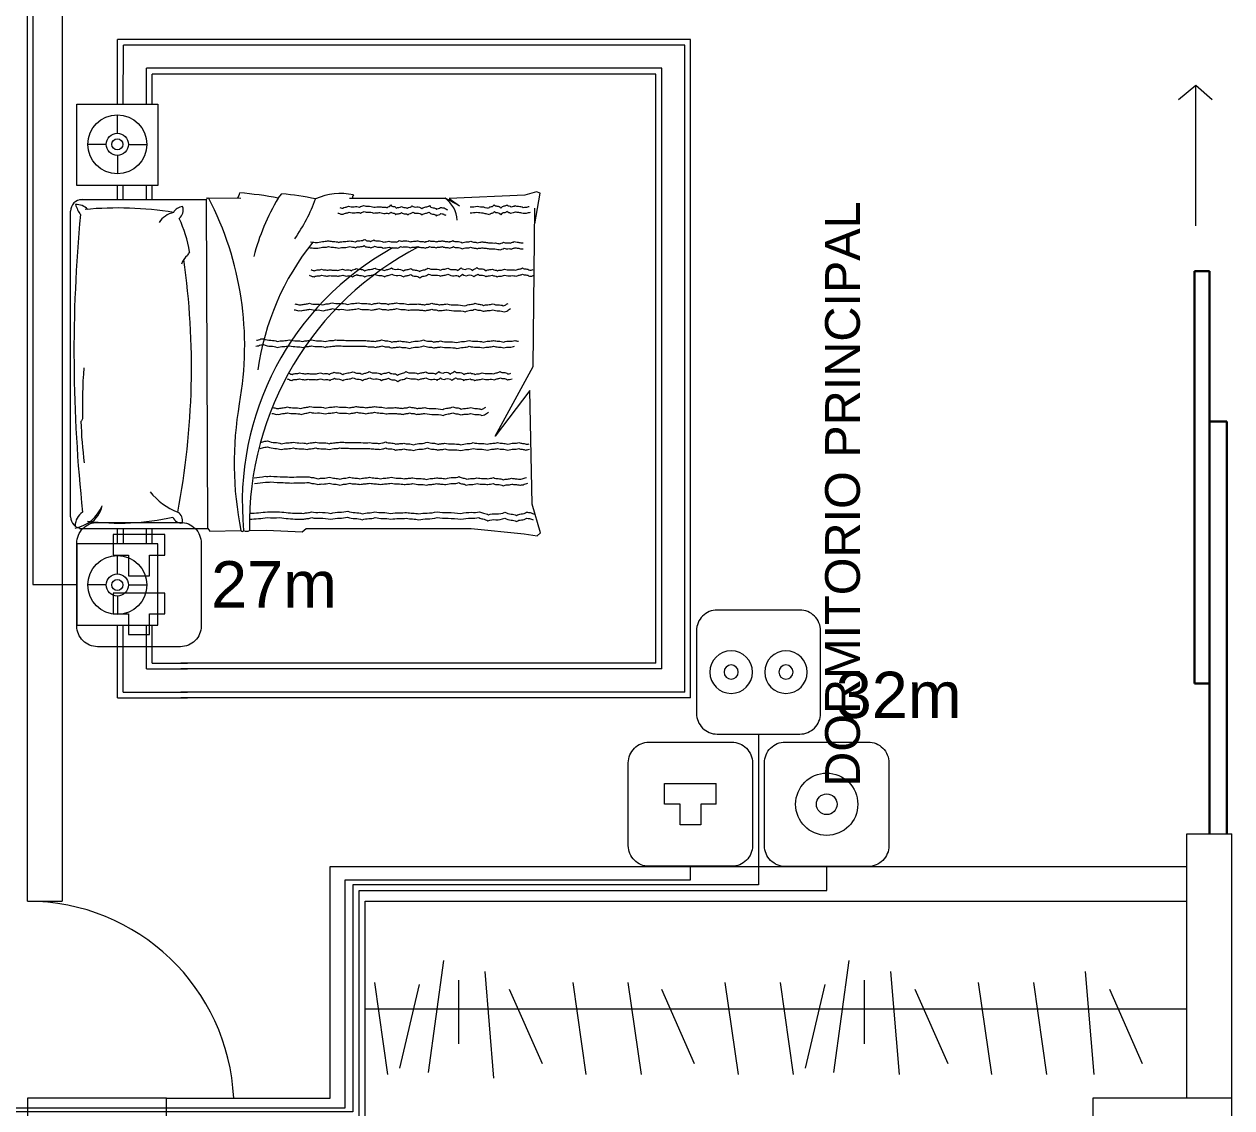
# Model space of a CAD drawing. Header units: metres. Extents: x -2 to 3328848, y -2 to 2725060.
# Drawn here: x 1663092.9 to 1663145, y 1364427.7 to 1364474.5 of the extents above; entities that cross this region are included whole.
import ezdxf

# ---------------------------------------------------------------- set-up
doc = ezdxf.new("R2010")
doc.units = ezdxf.units.M
doc.layers.get('0').update_dxf_attribs({"color": 253, "lineweight": 0})
for name, color, linetype, lineweight in [('arboles', 253, 'Continuous', 0), ('ICT_TOMAS', 1, 'Continuous', 0), ('mobi alcolchonado', 253, 'Continuous', 0), ('MOBILIARIO2', 253, 'Continuous', 0), ('muebles', 253, 'Continuous', 0), ('NOFIJO', 253, 'Continuous', 0), ('PUERTAS', 253, 'Continuous', 0), ('ventanas', 253, 'Continuous', 30)]:
    doc.layers.add(name, color=color, linetype=linetype, lineweight=lineweight)
doc.styles.add('COTA', font='arial.ttf', dxfattribs={"height": 1})
doc.styles.get("Standard").update_dxf_attribs({"font": 'arial.ttf'})

# ---------------------------------------------------------------- blocks, each defined once
blk = doc.blocks.new('A$C2820749F')
at = {"layer": 'mobi alcolchonado'}
for p, q in [((0.0318, 1.9902), (0.0318, 1.4358)), ((0.0818, 2.0289), (1.4005, 2.0289)), ((1.4505, 1.9902), (1.4505, 1.4402)), ((0.0318, 1.4358), (0.0191, 1.4272)), ((0.0191, 1.4272), (0.0222, 1.2934)), ((0.0318, 1.4358), (1.4505, 1.4419)), ((1.4541, 1.4401), (1.4576, 1.4371)), ((1.4576, 1.4371), (1.4563, 1.2945)), ((0.023, 1.2566), (0.0247, 1.1831)), ((0.0247, 1.1831), (0.0168, 1.0295)), ((1.4564, 1.1325), (1.4753, 1.1163)), ((0.0168, 1.0295), (0.0318, 1.0115)), ((0.0318, 1.0115), (0.0318, 0.2993)), ((1.4559, 0.8244), (1.4571, 0.49)), ((1.4571, 0.49), (1.4561, 0.4125)), ((1.4239, 0.3509), (1.4561, 0.4125)), ((1.4552, 0.3946), (1.4239, 0.3509)), ((1.4689, 0.0681), (1.4552, 0.3946)), ((0.0318, 0.2993), (0.0084, 0.0705)), ((0.6272, 0.0469), (0.4294, 0.1969)), ((0.4294, 0.1969), (0.7297, 0.0328)), ((0.0084, 0.0705), (0, 0.0154)), ((1.4837, 0.0174), (1.4689, 0.0681)), ((0, 0.0154), (0.0126, 0)), ((0.0126, 0), (0.1359, 0.0362)), ((0.1359, 0.0362), (0.6272, 0.0469)), ((0.7297, 0.0328), (1.4132, 0.0248)), ((1.3452, 0.0248), (1.4775, 0.0026)), ((1.4775, 0.0026), (1.4837, 0.0174))]:
    blk.add_line(p, q, dxfattribs=at)
for centre, radius, start, end in [((0.0818, 1.9789), 0.05, 90, 180), ((0.1916, 2.0429), 0.1629, 192.2008, 247.3604), ((0.0438, 1.9398), 0.0687, 32.3351, 91.4023), ((0.7905, -4.3329), 6.3469, 84.6215, 96.2282), ((1.501, 1.8059), 0.2141, 109.6538, 122.6886), ((1.4005, 1.9789), 0.05, 0, 90), ((1.3631, 2.0033), 0.066, 312.4623, 3.6405), ((0.1529, 2.0079), 0.1178, 212.6434, 258.2419), ((1.0795, 1.8174), 1.0254, 172.2473, 193.0029), ((-0.1132, 1.8254), 1.5274, 350.9191, 5.28), ((0.0928, 1.5506), 0.0381, 108.9808, 187.5781), ((0.0627, 1.5922), 0.0472, 260.6567, 326.3809), ((0.7261, 4.8325), 3.3256, 259.184, 278.0629), ((1.3706, 1.5411), 0.0497, 4.6836, 60.5878), ((1.1442, 1.4729), 0.0826, 38.2941, 70.0555), ((1.1387, 1.3743), 0.1655, 58.5661, 64.8686), ((1.1266, 2.0962), 0.5891, 279.6141, 294.3372), ((1.4053, 1.5896), 0.0469, 219.9429, 288.3936), ((0.8207, 2.6569), 1.3796, 259.5233, 297.4919), ((0.3143, -0.1486), 1.4713, 80, 101.4514), ((1.4884, 1.3524), 0.0548, 234.3439, 260.3637), ((0.0246, 1.2876), 0.00627, 112.1012, 250.5349), ((0.0419, 1.2696), 0.0229, 148.1305, 214.5055), ((0.144, 0.0341), 1.2535, 28.8627, 95.5645), ((0.0477, -0.0915), 1.3483, 27.2896, 91.0501), ((0.1941, 1.3909), 1.2884, 348.4322, 355.8792), ((0.1924, 1.2348), 1.2884, 348.1971, 354.7256), ((1.7099, 1.6724), 0.7465, 235, 249.9199), ((1.2179, 0.8642), 0.2588, 347.5254, 24.4401), ((1.4594, 0.7942), 0.0179, 51.3387, 101.1926)]:
    blk.add_arc(centre, radius, start, end, dxfattribs=at)
at = {"layer": 'MOBILIARIO2'}
for points in [[(0.0716, 1.2566, 0.016109), (0.078, 1.1791, 0.024073), (0.0781, 1.127, 0.018694), (0.0717, 1.0507, -0.050065), (0.0711, 1.0221, -0.056677), (0.0744, 1.0054, 0.051657), (0.0781, 0.9872, 0.081685), (0.0758, 0.9517, -0.062491), (0.0711, 0.9056, -0.055675), (0.0762, 0.8677, 0.061502), (0.0804, 0.8334, 0.093427), (0.0744, 0.8013, -0.097168), (0.0688, 0.7704, -0.07769), (0.0737, 0.7418, 0.081942), (0.0781, 0.7145, 0.05009), (0.0746, 0.6809, -0.049651), (0.0711, 0.6469, -0.038952), (0.0738, 0.6112, 0.043857), (0.0758, 0.5793, 0.052705), (0.0723, 0.5527, -0.052187), (0.0688, 0.5257, -0.065973), (0.0726, 0.4895, 0.055408), (0.0781, 0.4465, 0.038659), (0.0753, 0.3998, -0.032291), (0.0711, 0.344, -0.056883), (0.0756, 0.301, 0.072358), (0.0781, 0.2671, 0.122992), (0.0722, 0.249, -0.101053), (0.0641, 0.2275, -0.148742), (0.0688, 0.1939, 0.127539), (0.0758, 0.1552, 0.105457), (0.0677, 0.1275, -0.125573), (0.0618, 0.1039, -0.14575), (0.0683, 0.0826, 0.134347), (0.0758, 0.0597, 0.073839), (0.0746, 0.0476, 0.052428), (0.0688, 0.0317)], [(0.0967, 1.2559, 0.016212), (0.1031, 1.1788, 0.024132), (0.1032, 1.1268, 0.018479), (0.0969, 1.0519, -0.049503), (0.0963, 1.0238, -0.057233), (0.0995, 1.007, 0.051743), (0.1033, 0.9886, 0.081718), (0.101, 0.9528, -0.062376), (0.0963, 0.9061, -0.056016), (0.1015, 0.8675, 0.062225), (0.1057, 0.8327, 0.092827), (0.0997, 0.8007, -0.097273), (0.0942, 0.7702, -0.077058), (0.099, 0.7421, 0.080968), (0.1033, 0.7153, 0.051015), (0.0998, 0.6812, -0.050139), (0.0962, 0.6465, -0.038829), (0.0989, 0.6104, 0.044073), (0.1009, 0.5786, 0.05256), (0.0974, 0.5521, -0.051882), (0.094, 0.5256, -0.065917), (0.0978, 0.4898, 0.055177), (0.1032, 0.4471, 0.038645), (0.1004, 0.4007, -0.03175), (0.0962, 0.3443, -0.05817), (0.101, 0.2991, 0.074982), (0.1035, 0.2639, 0.120388), (0.0977, 0.2461, -0.099922), (0.0898, 0.2251, -0.1495), (0.0944, 0.192, 0.128684), (0.1013, 0.1539, 0.103936), (0.0935, 0.1272, -0.123542), (0.0878, 0.1045, -0.142951), (0.0938, 0.084, 0.122441), (0.1018, 0.0605, 0.081719), (0.1005, 0.0451, 0.060139), (0.093, 0.0256)], [(0.225, 1.2342, 0.016834), (0.2313, 1.1874, 0.034468), (0.232, 1.1643, 0.00922), (0.229, 1.1106, -0.014186), (0.2273, 1.0757, -0.027864), (0.2289, 1.0343, 0.034884), (0.2297, 1.0011, 0.087457), (0.2255, 0.9825, -0.077501), (0.2204, 0.9615, -0.10571), (0.2232, 0.939, 0.089665), (0.2273, 0.9126, 0.091876), (0.2223, 0.8883, -0.100294), (0.218, 0.866, -0.104219), (0.2227, 0.845, 0.103855), (0.2273, 0.824, 0.085768), (0.2237, 0.8016, -0.088421), (0.2204, 0.7798, -0.073045), (0.224, 0.7584, 0.076066), (0.2273, 0.7378, 0.079828), (0.2239, 0.7145, -0.07972), (0.2204, 0.6912, -0.069238), (0.2238, 0.668, 0.06864), (0.2273, 0.6446, 0.070898), (0.2236, 0.6157, -0.075702), (0.2204, 0.5887, -0.045986), (0.2226, 0.5702, 0.045091), (0.225, 0.5514, 0.076769), (0.2216, 0.5225, -0.075317), (0.218, 0.4931, -0.065696), (0.2217, 0.4703, 0.069765), (0.225, 0.4488, 0.058047), (0.2232, 0.4315, -0.04517), (0.2204, 0.4092, -0.107598), (0.2256, 0.3799, 0.119304), (0.2297, 0.3533, 0.134303), (0.2235, 0.3365, -0.142887), (0.218, 0.3207, -0.094042), (0.221, 0.2988, 0.082548), (0.225, 0.2741, 0.054703), (0.222, 0.2477, -0.071659), (0.2204, 0.2275, -0.065726), (0.2226, 0.2161, 0.062051), (0.225, 0.2042, 0.141652), (0.2209, 0.1842, -0.127606), (0.2157, 0.1622, -0.082372), (0.2192, 0.1435, 0.083239), (0.2227, 0.1249, 0.067193), (0.2209, 0.1096, -0.05209), (0.218, 0.09, -0.075758), (0.2196, 0.0756, -0.049851), (0.2273, 0.055)], [(0.2499, 1.2367, 0.016995), (0.2563, 1.1887, 0.034524), (0.2571, 1.1649, 0.009087), (0.254, 1.1106, -0.014008), (0.2524, 1.0755, -0.028389), (0.254, 1.0324, 0.036216), (0.2548, 0.9986, 0.085799), (0.2507, 0.9806, -0.076158), (0.2458, 0.9604, -0.106727), (0.2486, 0.9381, 0.090343), (0.2527, 0.9119, 0.091358), (0.2477, 0.8881, -0.099809), (0.2436, 0.8663, -0.104145), (0.2481, 0.8456, 0.103071), (0.2528, 0.8248, 0.086935), (0.2491, 0.8021, -0.089287), (0.2457, 0.7799, -0.072441), (0.2493, 0.7585, 0.075683), (0.2527, 0.738, 0.080097), (0.2491, 0.7146, -0.080136), (0.2456, 0.6912, -0.068821), (0.2491, 0.6682, 0.06822), (0.2526, 0.6449, 0.07127), (0.2488, 0.6159, -0.075969), (0.2455, 0.5887, -0.045868), (0.2478, 0.5702, 0.045154), (0.2502, 0.5514, 0.076598), (0.2468, 0.5228, -0.075113), (0.2433, 0.4936, -0.065882), (0.2469, 0.4708, 0.069876), (0.2502, 0.4493, 0.057507), (0.2485, 0.4322, -0.043911), (0.2456, 0.4098, -0.109441), (0.2511, 0.3789, 0.121849), (0.2554, 0.351, 0.133121), (0.2491, 0.334, -0.145487), (0.2437, 0.3182, -0.09027), (0.2465, 0.2977, 0.08023), (0.2502, 0.2747, 0.055518), (0.2473, 0.2491, -0.070221), (0.2456, 0.2287, -0.068505), (0.248, 0.2166, 0.064708), (0.2506, 0.2039, 0.140191), (0.2463, 0.1837, -0.1283), (0.2412, 0.1618, -0.081106), (0.2447, 0.1435, 0.082764), (0.248, 0.1256, 0.06863), (0.2462, 0.1103, -0.055684), (0.2435, 0.0916, -0.073555), (0.2449, 0.0794, -0.046852), (0.2515, 0.0615)], [(0.3766, 1.2109, 0.036577), (0.3826, 1.1903, 0.065257), (0.3836, 1.1783, 0.081239), (0.3768, 1.1467, -0.09673), (0.3719, 1.12, -0.059687), (0.3755, 1.0929, 0.061201), (0.3789, 1.0664, 0.068087), (0.3748, 1.0351, -0.079475), (0.3719, 1.0081, -0.066482), (0.3754, 0.9897, 0.06511), (0.3789, 0.9709, 0.088365), (0.3754, 0.9417, -0.088514), (0.3719, 0.9126, -0.053898), (0.3763, 0.886, 0.072445), (0.3789, 0.866, 0.014703), (0.3778, 0.8427, -0.01338), (0.3766, 0.817, -0.011057), (0.3766, 0.7774, 0.009921), (0.3766, 0.7378, 0.044454), (0.3741, 0.7148, -0.048377), (0.3719, 0.6935, -0.125065), (0.3749, 0.6818, 0.104774), (0.3789, 0.6679, 0.140323), (0.3748, 0.648, -0.125005), (0.3696, 0.626, -0.059733), (0.372, 0.6081, 0.062195), (0.3743, 0.591, 0.076384), (0.3712, 0.5703, -0.06684), (0.3673, 0.5467, -0.115189), (0.3731, 0.5176, 0.114961), (0.3789, 0.4885, 0.097223), (0.3734, 0.4645, -0.116527), (0.3696, 0.4442, -0.051779), (0.3718, 0.4296, 0.047812), (0.3743, 0.4139, 0.078489), (0.371, 0.3798, -0.074508), (0.3673, 0.344, -0.064682), (0.372, 0.3168, 0.066772), (0.3766, 0.2904, 0.076034), (0.3731, 0.2601, -0.075656), (0.3696, 0.2298, -0.063602), (0.3734, 0.2066, 0.070388), (0.3766, 0.1855, 0.079082), (0.3734, 0.1644, -0.071502), (0.3696, 0.1412, -0.088099), (0.3733, 0.1172, 0.094007), (0.3766, 0.0946, 0.091812), (0.3731, 0.0794, -0.09253), (0.3696, 0.0643, -0.064978), (0.3701, 0.0585, -0.037379), (0.373, 0.0488)], [(0.4025, 1.2093, 0.034849), (0.4082, 1.1896, 0.063486), (0.4091, 1.1784, 0.084403), (0.4023, 1.1466, -0.098788), (0.3972, 1.1191, -0.058591), (0.4008, 1.0924, 0.060695), (0.4041, 1.0665, 0.068148), (0.4001, 1.0357, -0.079202), (0.3972, 1.009, -0.06675), (0.4006, 0.9906, 0.064998), (0.4042, 0.9717, 0.088664), (0.4007, 0.9423, -0.08935), (0.3971, 0.913, -0.053061), (0.4015, 0.8868, 0.071644), (0.404, 0.8673, 0.015298), (0.4029, 0.8433, -0.013681), (0.4016, 0.8165, -0.010889), (0.4016, 0.7765, 0.010649), (0.4016, 0.7365, 0.042768), (0.3993, 0.7156, -0.044654), (0.3973, 0.6956, -0.128784), (0.4003, 0.6832, 0.106491), (0.4047, 0.6685, 0.140372), (0.4003, 0.6477, -0.126736), (0.395, 0.6249, -0.057828), (0.3974, 0.6073, 0.061442), (0.3995, 0.5907, 0.076141), (0.3965, 0.5705, -0.065916), (0.3926, 0.5472, -0.116085), (0.3985, 0.5179, 0.115201), (0.4044, 0.4883, 0.097759), (0.3988, 0.4639, -0.118144), (0.395, 0.4435, -0.049819), (0.3971, 0.4295, 0.04634), (0.3994, 0.4146, 0.079345), (0.3962, 0.3808, -0.074617), (0.3925, 0.3449, -0.064869), (0.3973, 0.3176, 0.066843), (0.4018, 0.2911, 0.075858), (0.3983, 0.2608, -0.075529), (0.3948, 0.2303, -0.063913), (0.3987, 0.2068, 0.070745), (0.4019, 0.1855, 0.078628), (0.3987, 0.1644, -0.070918), (0.3949, 0.1411, -0.091738), (0.399, 0.1159, 0.104246), (0.402, 0.0936, 0.077322), (0.3985, 0.0784, -0.076658), (0.395, 0.0631, -0.044784), (0.395, 0.0583, -0.024817), (0.3964, 0.0497)], [(0.8175, 1.2285, 0.036577), (0.8235, 1.2079, 0.065257), (0.8245, 1.1958, 0.081239), (0.8177, 1.1643, -0.09673), (0.8128, 1.1376, -0.059687), (0.8164, 1.1104, 0.061201), (0.8198, 1.084, 0.068087), (0.8157, 1.0527, -0.079475), (0.8128, 1.0257, -0.066482), (0.8163, 1.0073, 0.06511), (0.8198, 0.9884, 0.088365), (0.8163, 0.9593, -0.088514), (0.8128, 0.9302, -0.053898), (0.8172, 0.9035, 0.072445), (0.8198, 0.8836, 0.014703), (0.8187, 0.8602, -0.01338), (0.8175, 0.8346, -0.011057), (0.8175, 0.795, 0.009921), (0.8175, 0.7554, 0.044454), (0.815, 0.7323, -0.048377), (0.8128, 0.7111, -0.125065), (0.8158, 0.6993, 0.104774), (0.8198, 0.6855, 0.140323), (0.8157, 0.6656, -0.125005), (0.8105, 0.6435, -0.059733), (0.8129, 0.6257, 0.062195), (0.8151, 0.6086, 0.076384), (0.8121, 0.5879, -0.06684), (0.8082, 0.5643, -0.115189), (0.814, 0.5352, 0.114961), (0.8198, 0.506, 0.097223), (0.8143, 0.482, -0.116527), (0.8105, 0.4618, -0.051779), (0.8127, 0.4472, 0.047812), (0.8151, 0.4315, 0.078489), (0.8119, 0.3974, -0.074508), (0.8082, 0.3616, -0.064682), (0.8129, 0.3343, 0.066772), (0.8175, 0.308, 0.076034), (0.814, 0.2777, -0.075656), (0.8105, 0.2474, -0.063602), (0.8143, 0.2241, 0.070388), (0.8175, 0.2031, 0.079082), (0.8143, 0.182, -0.071502), (0.8105, 0.1588, -0.088099), (0.8142, 0.1348, 0.094007), (0.8175, 0.1122, 0.091812)], [(0.8434, 1.2269, 0.034849), (0.8491, 1.2072, 0.063486), (0.85, 1.196, 0.084403), (0.8432, 1.1642, -0.098788), (0.8381, 1.1367, -0.058591), (0.8417, 1.11, 0.060695), (0.845, 1.0841, 0.068148), (0.841, 1.0532, -0.079202), (0.8381, 1.0266, -0.06675), (0.8415, 1.0081, 0.064998), (0.8451, 0.9893, 0.088664), (0.8416, 0.9599, -0.08935), (0.838, 0.9305, -0.053061), (0.8424, 0.9044, 0.071644), (0.8449, 0.8848, 0.015298), (0.8438, 0.8608, -0.013681), (0.8425, 0.834, -0.010889), (0.8425, 0.7941, 0.010649), (0.8425, 0.7541, 0.042768), (0.8402, 0.7332, -0.044654), (0.8382, 0.7132, -0.128784), (0.8412, 0.7008, 0.106491), (0.8456, 0.6861, 0.140372), (0.8412, 0.6653, -0.126736), (0.8359, 0.6424, -0.057828), (0.8383, 0.6249, 0.061442), (0.8404, 0.6083, 0.076141), (0.8374, 0.5881, -0.065916), (0.8335, 0.5648, -0.116085), (0.8394, 0.5355, 0.115201), (0.8453, 0.5059, 0.097759), (0.8397, 0.4815, -0.118144), (0.8359, 0.4611, -0.049819), (0.838, 0.4471, 0.04634), (0.8403, 0.4321, 0.079345), (0.8371, 0.3983, -0.074617), (0.8334, 0.3625, -0.064869), (0.8382, 0.3352, 0.066843), (0.8427, 0.3087, 0.075858), (0.8392, 0.2784, -0.075529), (0.8357, 0.2479, -0.063913), (0.8396, 0.2244, 0.070745), (0.8428, 0.2031, 0.078628), (0.8396, 0.182, -0.070918), (0.8358, 0.1587, -0.091738), (0.8399, 0.1335, 0.104246), (0.8429, 0.1112, 0.077322), (0.8394, 0.096, -0.076658)], [(0.5281, 1.1596, -0.03776), (0.5238, 1.141, -0.061868), (0.5235, 1.1293, -0.048595), (0.5273, 1.1095, 0.055091), (0.5305, 1.092, 0.095626), (0.5269, 1.0625, -0.098357), (0.5235, 1.0338, -0.076409), (0.5282, 1.0139, 0.077038), (0.5328, 0.9942, 0.089345), (0.5296, 0.9625, -0.084057), (0.5258, 0.9289, -0.04749), (0.5294, 0.9052, 0.04929), (0.5328, 0.8823, 0.087499), (0.529, 0.8521, -0.094197), (0.5258, 0.824, -0.078357), (0.5295, 0.8085, 0.083223), (0.5328, 0.7937, 0.112249), (0.5296, 0.7745, -0.105279), (0.5258, 0.7541, -0.082664), (0.5296, 0.7346, 0.090946), (0.5328, 0.7168, 0.067901), (0.5294, 0.6927, -0.066074), (0.5258, 0.6679, -0.035048), (0.5271, 0.6461, 0.037877), (0.5281, 0.626, 0.060523), (0.5257, 0.6094, -0.062605), (0.5235, 0.5933, -0.127512), (0.5268, 0.5797, 0.121277), (0.5305, 0.5654, 0.117111), (0.5271, 0.5504, -0.113611), (0.5235, 0.5351, -0.059143), (0.5252, 0.5203, 0.043052), (0.5281, 0.5001, 0.089599), (0.5234, 0.4602, -0.091053), (0.5188, 0.4209, -0.111622), (0.5255, 0.3984, 0.130391), (0.5305, 0.3789, 0.12494), (0.526, 0.3617, -0.120889), (0.5212, 0.344, -0.086695), (0.524, 0.3249, 0.071647), (0.5281, 0.302, 0.113093), (0.5234, 0.2774, -0.114265), (0.5188, 0.2531, -0.106276), (0.5218, 0.2417, -0.062305), (0.5328, 0.2251)], [(0.5529, 1.1558, -0.034858), (0.5492, 1.1395, -0.059461), (0.5488, 1.1297, -0.052316), (0.5525, 1.1106, 0.056386), (0.5558, 1.0929, 0.095596), (0.5522, 1.0637, -0.098171), (0.5488, 1.0352, -0.07636), (0.5535, 1.0155, 0.076506), (0.5581, 0.9957, 0.090069), (0.5549, 0.9636, -0.084543), (0.551, 0.9294, -0.047364), (0.5547, 0.9055, 0.049676), (0.558, 0.8827, 0.08659), (0.5543, 0.8531, -0.092747), (0.5512, 0.8254, -0.079795), (0.5549, 0.8095, 0.084031), (0.5583, 0.7944, 0.112191), (0.555, 0.7749, -0.106013), (0.5512, 0.7543, -0.081403), (0.555, 0.735, 0.089338), (0.5581, 0.7174, 0.069417), (0.5547, 0.6925, -0.067062), (0.5509, 0.6668, -0.034899), (0.5522, 0.6447, 0.039008), (0.5532, 0.6249, 0.057667), (0.5511, 0.6098, -0.058816), (0.5489, 0.5946, -0.130991), (0.5523, 0.5806, 0.122045), (0.5562, 0.5656, 0.11844), (0.5526, 0.5499, -0.116548), (0.5489, 0.5339, -0.056461), (0.5505, 0.5195, 0.041981), (0.5533, 0.5003, 0.089156), (0.5488, 0.4617, -0.08877), (0.5442, 0.4228, -0.114233), (0.5511, 0.3996, 0.131551), (0.5564, 0.3791, 0.125542), (0.5516, 0.3611, -0.123278), (0.5467, 0.3428, -0.085156), (0.5496, 0.3238, 0.073009), (0.5535, 0.3017, 0.115535), (0.5488, 0.2782, -0.127329), (0.545, 0.2567, -0.096991), (0.5472, 0.2488, -0.053351), (0.5552, 0.2363)], [(0.6774, 1.0944, -0.052853), (0.6718, 1.082, -0.082349), (0.6704, 1.0734, -0.113365), (0.6746, 1.0557, 0.137167), (0.6774, 1.0408, 0.079599), (0.6743, 1.0286, -0.112443), (0.6727, 1.0198, -0.045995), (0.6737, 1.0122, 0.039568), (0.6751, 1.0035, 0.069784), (0.6738, 0.9855, -0.073829), (0.6727, 0.9685, -0.067952), (0.6744, 0.9608, 0.047112), (0.6774, 0.9499, 0.170036), (0.6738, 0.9287, -0.173788), (0.6704, 0.9079, -0.142872), (0.6751, 0.8985, 0.145458), (0.6797, 0.8893, 0.195397), (0.6763, 0.8737, -0.151851), (0.6704, 0.8543, -0.126712), (0.6761, 0.8324, 0.124684), (0.682, 0.8101, 0.150491), (0.6756, 0.7881, -0.168102), (0.6704, 0.7681, -0.13967), (0.6759, 0.7534, 0.13006), (0.682, 0.7378, 0.169436), (0.6765, 0.7126, -0.163629), (0.6704, 0.6865, -0.104575), (0.6752, 0.6711, 0.109696), (0.6797, 0.6562, 0.20768), (0.6729, 0.6366, -0.202622), (0.6657, 0.6166, -0.1762), (0.6735, 0.5983, 0.167885), (0.682, 0.5793, 0.137817), (0.6771, 0.5532, -0.14417), (0.6727, 0.5281, -0.079258), (0.677, 0.5125, 0.072052), (0.682, 0.4955, 0.215179), (0.6743, 0.4687, -0.272703), (0.6704, 0.4465, -0.157232), (0.6756, 0.4399, 0.133932), (0.682, 0.4325, 0.346503), (0.6767, 0.4085, -0.328416), (0.6704, 0.3836, -0.136915), (0.6773, 0.3746, 0.179847), (0.682, 0.3673, 0.252619), (0.6774, 0.351, -0.209461), (0.6704, 0.3323, -0.111259), (0.6748, 0.3166, 0.146381), (0.6774, 0.3044, 0.125668), (0.6736, 0.2934, -0.139354), (0.6704, 0.2834, -0.105558), (0.6729, 0.2694, 0.077694), (0.6774, 0.2508, 0.090317), (0.6747, 0.2238, -0.100764), (0.6727, 0.1995, -0.12001), (0.6777, 0.1862, 0.131665), (0.682, 0.1739, 0.170535), (0.6784, 0.1601, -0.13714), (0.6727, 0.1436, -0.068639), (0.6735, 0.1343, -0.052035), (0.6774, 0.1226)], [(0.7011, 1.0865, -0.042607), (0.6973, 1.0776, -0.071397), (0.6963, 1.072, -0.129838), (0.6999, 1.0557, 0.140626), (0.703, 1.0407, 0.083982), (0.6998, 1.028, -0.117812), (0.6981, 1.0188, -0.041239), (0.699, 1.012, 0.036686), (0.7002, 1.0044, 0.06988), (0.699, 0.9876, -0.071878), (0.6979, 0.9708, -0.072269), (0.6998, 0.9624, 0.05165), (0.7029, 0.9509, 0.163828), (0.6996, 0.9313, -0.164309), (0.6964, 0.9118, -0.150844), (0.7013, 0.902, 0.147278), (0.7063, 0.892, 0.197862), (0.7026, 0.875, -0.156121), (0.6963, 0.8543, -0.123696), (0.7022, 0.8319, 0.125417), (0.7079, 0.8099, 0.148173), (0.7016, 0.7886, -0.166473), (0.6967, 0.7694, -0.139796), (0.702, 0.7551, 0.128151), (0.7081, 0.7397, 0.171039), (0.7025, 0.7142, -0.162775), (0.6962, 0.6875, -0.107698), (0.7014, 0.6711, 0.115196), (0.706, 0.6557, 0.202947), (0.6993, 0.6367, -0.202257), (0.6926, 0.6176, -0.173028), (0.6999, 0.6005, 0.162077), (0.708, 0.5824, 0.143302), (0.703, 0.5556, -0.146514), (0.6984, 0.5293, -0.08083), (0.703, 0.513, 0.077891), (0.7079, 0.496, 0.205436), (0.7011, 0.4725, -0.258943), (0.6976, 0.4529, -0.167371), (0.7026, 0.4464, 0.135353), (0.7093, 0.4389, 0.347128), (0.7039, 0.4144, -0.32569), (0.6973, 0.3889, -0.138368), (0.7046, 0.3794, 0.174678), (0.7098, 0.3715, 0.262199), (0.7045, 0.3527, -0.218741), (0.6964, 0.3313, -0.1036), (0.701, 0.3153, 0.142377), (0.7034, 0.3034, 0.128588), (0.6994, 0.2921, -0.145504), (0.6963, 0.282, -0.099417), (0.6986, 0.2691, 0.074367), (0.7026, 0.2523, 0.090334), (0.7002, 0.2268, -0.095924), (0.6981, 0.2028, -0.126634), (0.7036, 0.1882, 0.136356), (0.7084, 0.1745, 0.176248), (0.704, 0.1592, -0.158824), (0.6986, 0.1425, -0.054695), (0.6992, 0.1363, -0.039328), (0.7018, 0.128)], [(0.9753, 1.064, -0.03776), (0.971, 1.0454, -0.061868), (0.9707, 1.0337, -0.048595), (0.9745, 1.0139, 0.055091), (0.9777, 0.9964, 0.095626), (0.974, 0.9669, -0.098357), (0.9707, 0.9382, -0.076409), (0.9754, 0.9183, 0.077038), (0.98, 0.8986, 0.089345), (0.9768, 0.8669, -0.084057), (0.973, 0.8333, -0.04749), (0.9766, 0.8096, 0.04929), (0.98, 0.7867, 0.087499), (0.9762, 0.7565, -0.094197), (0.973, 0.7284, -0.078357), (0.9767, 0.7129, 0.083223), (0.98, 0.6982, 0.112249), (0.9767, 0.6789, -0.105279), (0.973, 0.6585, -0.082664), (0.9768, 0.639, 0.090946), (0.98, 0.6212, 0.067901), (0.9766, 0.5971, -0.066074), (0.973, 0.5723, -0.035048), (0.9743, 0.5505, 0.037877), (0.9753, 0.5304, 0.060523), (0.9729, 0.5138, -0.062605), (0.9707, 0.4977, -0.127512), (0.974, 0.4841, 0.121277), (0.9777, 0.4698, 0.117111), (0.9743, 0.4548, -0.113611), (0.9707, 0.4395, -0.059143), (0.9724, 0.4247, 0.043052), (0.9753, 0.4045, 0.089599), (0.9706, 0.3646, -0.091053), (0.966, 0.3253, -0.111622), (0.9727, 0.3028, 0.130391), (0.9777, 0.2833, 0.12494), (0.9731, 0.2661, -0.120889), (0.9683, 0.2484, -0.086695), (0.9712, 0.2293, 0.071647), (0.9753, 0.2064, 0.113093), (0.9706, 0.1819, -0.114265), (0.966, 0.1575, -0.106276), (0.9689, 0.1461, -0.062305), (0.98, 0.1295)], [(1, 1.0602, -0.034858), (0.9964, 1.0439, -0.059461), (0.996, 1.0341, -0.052316), (0.9997, 1.015, 0.056386), (1.0029, 0.9973, 0.095596), (0.9994, 0.9681, -0.098171), (0.996, 0.9396, -0.07636), (1.0007, 0.9199, 0.076506), (1.0053, 0.9001, 0.090069), (1.0021, 0.868, -0.084543), (0.9982, 0.8338, -0.047364), (1.0019, 0.8099, 0.049676), (1.0052, 0.7871, 0.08659), (1.0015, 0.7575, -0.092747), (0.9983, 0.7298, -0.079795), (1.0021, 0.7139, 0.084031), (1.0055, 0.6988, 0.112191), (1.0022, 0.6793, -0.106013), (0.9984, 0.6587, -0.081403), (1.0022, 0.6394, 0.089338), (1.0053, 0.6218, 0.069417), (1.0018, 0.5969, -0.067062), (0.9981, 0.5712, -0.034899), (0.9994, 0.5491, 0.039008), (1.0004, 0.5293, 0.057667), (0.9983, 0.5142, -0.058816), (0.9961, 0.4991, -0.130991), (0.9995, 0.485, 0.122045), (1.0034, 0.47, 0.11844), (0.9998, 0.4543, -0.116548), (0.9961, 0.4383, -0.056461), (0.9977, 0.4239, 0.041981), (1.0005, 0.4047, 0.089156), (0.996, 0.3661, -0.08877), (0.9914, 0.3272, -0.114233), (0.9983, 0.304, 0.131551), (1.0036, 0.2835, 0.125542), (0.9988, 0.2655, -0.123278), (0.9939, 0.2472, -0.085156), (0.9968, 0.2282, 0.073009), (1.0007, 0.2061, 0.115535), (0.996, 0.1826, -0.127329), (0.9922, 0.1611, -0.096991), (0.9943, 0.1532, -0.053351), (1.0024, 0.1407)], [(1.1246, 0.9988, -0.052853), (1.1189, 0.9864, -0.082349), (1.1176, 0.9778, -0.113365), (1.1218, 0.9601, 0.137167), (1.1246, 0.9452, 0.079599), (1.1215, 0.933, -0.112443), (1.1199, 0.9242, -0.045995), (1.1209, 0.9166, 0.039568), (1.1222, 0.9079, 0.069784), (1.121, 0.8899, -0.073829), (1.1199, 0.8729, -0.067952), (1.1216, 0.8652, 0.047112), (1.1246, 0.8543, 0.170036), (1.121, 0.8331, -0.173788), (1.1176, 0.8123, -0.142872), (1.1223, 0.803, 0.145458), (1.1269, 0.7937, 0.195397), (1.1235, 0.7781, -0.151851), (1.1176, 0.7587, -0.126712), (1.1233, 0.7368, 0.124684), (1.1292, 0.7145, 0.150491), (1.1227, 0.6925, -0.168102), (1.1176, 0.6725, -0.13967), (1.1231, 0.6578, 0.13006), (1.1292, 0.6422, 0.169436), (1.1236, 0.617, -0.163629), (1.1176, 0.591, -0.104575), (1.1224, 0.5755, 0.109696), (1.1269, 0.5607, 0.20768), (1.1201, 0.541, -0.202622), (1.1129, 0.521, -0.1762), (1.1207, 0.5028, 0.167885), (1.1292, 0.4838, 0.137817), (1.1243, 0.4576, -0.14417), (1.1199, 0.4325, -0.079258), (1.1242, 0.4169, 0.072052), (1.1292, 0.3999, 0.215179), (1.1215, 0.3731, -0.272703), (1.1176, 0.3509, -0.157232), (1.1228, 0.3443, 0.133932), (1.1292, 0.3369, 0.346503), (1.1239, 0.3129, -0.328416), (1.1176, 0.288, -0.136915), (1.1245, 0.279, 0.179847), (1.1292, 0.2717, 0.252619), (1.1246, 0.2554, -0.209461), (1.1176, 0.2367, -0.111259), (1.122, 0.221, 0.146381), (1.1246, 0.2088, 0.125668), (1.1208, 0.1978, -0.139354), (1.1176, 0.1878, -0.105558), (1.1201, 0.1738, 0.077694), (1.1246, 0.1552, 0.090317), (1.1218, 0.1282, -0.100764), (1.1199, 0.1039, -0.12001), (1.1249, 0.0906, 0.131665), (1.1292, 0.0783, 0.170535), (1.1255, 0.0645, -0.13714), (1.1199, 0.048, -0.068639), (1.1207, 0.0387, -0.052035), (1.1246, 0.027)], [(1.1483, 0.9909, -0.042607), (1.1445, 0.982, -0.071397), (1.1435, 0.9764, -0.129838), (1.1471, 0.9602, 0.140626), (1.1502, 0.9451, 0.083982), (1.147, 0.9324, -0.117812), (1.1453, 0.9232, -0.041239), (1.1462, 0.9164, 0.036686), (1.1474, 0.9088, 0.06988), (1.1462, 0.892, -0.071878), (1.1451, 0.8752, -0.072269), (1.147, 0.8668, 0.05165), (1.1501, 0.8553, 0.163828), (1.1468, 0.8358, -0.164309), (1.1436, 0.8163, -0.150844), (1.1484, 0.8064, 0.147278), (1.1535, 0.7964, 0.197862), (1.1498, 0.7794, -0.156121), (1.1434, 0.7587, -0.123696), (1.1494, 0.7364, 0.125417), (1.1551, 0.7143, 0.148173), (1.1488, 0.693, -0.166473), (1.1439, 0.6738, -0.139796), (1.1492, 0.6595, 0.128151), (1.1553, 0.6441, 0.171039), (1.1497, 0.6186, -0.162775), (1.1434, 0.5919, -0.107698), (1.1486, 0.5755, 0.115196), (1.1532, 0.5601, 0.202947), (1.1465, 0.5411, -0.202257), (1.1398, 0.522, -0.173028), (1.1471, 0.5049, 0.162077), (1.1552, 0.4868, 0.143302), (1.1502, 0.46, -0.146514), (1.1455, 0.4338, -0.08083), (1.1502, 0.4174, 0.077891), (1.1551, 0.4004, 0.205436), (1.1483, 0.3769, -0.258943), (1.1448, 0.3573, -0.167371), (1.1498, 0.3508, 0.135353), (1.1565, 0.3433, 0.347128), (1.1511, 0.3188, -0.32569), (1.1445, 0.2933, -0.138368), (1.1518, 0.2838, 0.174678), (1.157, 0.2759, 0.262199), (1.1516, 0.2571, -0.218741), (1.1436, 0.2357, -0.1036), (1.1482, 0.2197, 0.142377), (1.1506, 0.2078, 0.128588), (1.1466, 0.1965, -0.145504), (1.1435, 0.1864, -0.099417), (1.1458, 0.1736, 0.074367), (1.1498, 0.1567, 0.090334), (1.1474, 0.1312, -0.095924), (1.1453, 0.1072, -0.126634), (1.1508, 0.0926, 0.136356), (1.1556, 0.0789, 0.176248), (1.1512, 0.0636, -0.158824), (1.1457, 0.0469, -0.054695), (1.1464, 0.0407, -0.039328), (1.149, 0.0324)], [(1.243, 0.9965, -0.02297), (1.2405, 0.9747, -0.03842), (1.2406, 0.9615, -0.038008), (1.2452, 0.934, 0.055193), (1.2476, 0.9149, 0.083604), (1.2445, 0.8938, -0.075661), (1.2406, 0.8706, -0.084309), (1.2444, 0.8465, 0.09066), (1.2476, 0.824, 0.067099), (1.2455, 0.8119, -0.059889), (1.243, 0.7984, -0.149337), (1.2471, 0.7807, 0.134073), (1.2523, 0.7611, 0.21438), (1.2455, 0.7463, -0.253882), (1.2406, 0.7332, -0.189759), (1.2453, 0.725, 0.18789), (1.25, 0.7168, 0.191242), (1.2458, 0.6989, -0.174445), (1.2406, 0.6796, -0.047645), (1.243, 0.6667, 0.048038), (1.2453, 0.6539, 0.123722), (1.2418, 0.6326, -0.169091), (1.2406, 0.6166, -0.141473), (1.2442, 0.6108, 0.143521), (1.2476, 0.605, 0.155534), (1.2467, 0.5876, -0.107396), (1.243, 0.563, -0.042577), (1.2456, 0.5453, 0.050748), (1.2476, 0.5304, 0.129685), (1.2437, 0.5132, -0.145893), (1.2406, 0.4978, -0.134999), (1.2443, 0.4883, 0.139913), (1.2476, 0.4791, 0.114007), (1.2456, 0.466, -0.10043), (1.243, 0.4512, -0.069927), (1.2452, 0.4375, 0.066719), (1.2476, 0.4232, 0.140231), (1.2437, 0.4073, -0.158227), (1.2406, 0.3929, -0.144948), (1.2439, 0.385, 0.133495), (1.2476, 0.3766, 0.180577), (1.2441, 0.3597, -0.144963), (1.2383, 0.3393, -0.094523), (1.2424, 0.3193, 0.110663), (1.2453, 0.302, 0.10701), (1.2412, 0.2868, -0.129666), (1.2383, 0.2741, -0.099091), (1.241, 0.2628, 0.116601), (1.243, 0.2531, 0.058417), (1.2408, 0.2385, -0.05454), (1.2383, 0.2228, -0.023755), (1.2383, 0.21, 0.022115), (1.2383, 0.1972, 0.082226), (1.2357, 0.1848, -0.093862), (1.2337, 0.1739, -0.171583), (1.2361, 0.167, 0.116919), (1.2406, 0.1575, 0.185126), (1.2381, 0.1409, -0.193604), (1.236, 0.1249, -0.131355), (1.2405, 0.1169, 0.188426), (1.243, 0.1109, 0.095469), (1.2414, 0.1013, -0.066793), (1.2383, 0.0876, -0.021913), (1.2381, 0.0827, -0.016222), (1.2383, 0.076)], [(1.2678, 0.9928, -0.020778), (1.2657, 0.9736, -0.036491), (1.2658, 0.9626, -0.041461), (1.2703, 0.935, 0.057174), (1.2729, 0.9148, 0.082873), (1.2698, 0.8937, -0.075265), (1.2659, 0.8705, -0.085019), (1.2698, 0.8462, 0.092379), (1.273, 0.8236, 0.064068), (1.271, 0.8123, -0.055503), (1.2685, 0.7992, -0.157835), (1.2732, 0.7797, 0.148846), (1.2786, 0.7591, 0.199592), (1.2725, 0.7461, -0.247082), (1.2685, 0.7349, -0.184593), (1.2723, 0.7279, 0.169439), (1.2767, 0.7205, 0.211187), (1.2723, 0.7008, -0.185054), (1.2662, 0.6787, -0.043562), (1.2686, 0.6661, 0.048148), (1.2706, 0.6546, 0.119615), (1.2676, 0.6361, -0.160888), (1.2665, 0.6221, -0.146532), (1.2698, 0.6165, 0.137743), (1.2734, 0.6106, 0.163825), (1.2725, 0.5913, -0.111152), (1.2682, 0.5634, -0.041886), (1.2711, 0.5444, 0.053628), (1.273, 0.5295, 0.124743), (1.2694, 0.5138, -0.141323), (1.2666, 0.4997, -0.136283), (1.27, 0.4907, 0.135036), (1.2734, 0.4816, 0.120412), (1.2713, 0.4675, -0.104043), (1.2683, 0.4512, -0.069722), (1.2708, 0.4367, 0.070787), (1.2731, 0.4224, 0.133062), (1.2696, 0.4081, -0.149023), (1.2668, 0.3953, -0.15104), (1.27, 0.3875, 0.132016), (1.2739, 0.3787, 0.185288), (1.2701, 0.3605, -0.149156), (1.2639, 0.3386, -0.091592), (1.268, 0.3183, 0.1101), (1.2709, 0.3013, 0.106833), (1.2668, 0.2862, -0.131118), (1.264, 0.2737, -0.095868), (1.2665, 0.2631, 0.111479), (1.2684, 0.2539, 0.063175), (1.2661, 0.2383, -0.056761), (1.2633, 0.2209, -0.023768), (1.2633, 0.2072, 0.026007), (1.2633, 0.1947, 0.075167), (1.2614, 0.1852, -0.082422), (1.2597, 0.1766, -0.180625), (1.2619, 0.1701, 0.118245), (1.2664, 0.161, 0.184753), (1.264, 0.1448, -0.189898), (1.2618, 0.1291, -0.133199), (1.2664, 0.1209, 0.180236), (1.2692, 0.1144, 0.10911), (1.2671, 0.102, -0.078712), (1.2633, 0.0852, -0.016438), (1.2632, 0.0814, -0.011572), (1.2633, 0.076)], [(1.3922, 0.8753, -0.063574), (1.3877, 0.8618, -0.09229), (1.3876, 0.852, -0.087813), (1.3921, 0.8394, 0.084664), (1.3969, 0.8264, 0.147947), (1.394, 0.8007, -0.164849), (1.3922, 0.7774, -0.089821), (1.3964, 0.7683, 0.116631), (1.3992, 0.7611, 0.144447), (1.3966, 0.7433, -0.116051), (1.3922, 0.7215, -0.024537), (1.3933, 0.7083, 0.021879), (1.3945, 0.6935, 0.09639), (1.3911, 0.6705, -0.1367), (1.3899, 0.6539, -0.212994), (1.3931, 0.6494, 0.190175), (1.3969, 0.6446, 0.394232), (1.3925, 0.6358, -0.296973), (1.3852, 0.626, -0.196588), (1.3894, 0.6137, 0.177409), (1.3945, 0.6003, 0.181533), (1.3893, 0.5856, -0.205507), (1.3852, 0.5724, -0.192194), (1.3906, 0.5623, 0.172784), (1.3969, 0.5514, 0.223273), (1.392, 0.5327, -0.193968), (1.3852, 0.5118, -0.156888), (1.3915, 0.496, 0.172543), (1.3969, 0.4815, 0.267412), (1.3882, 0.466, -0.2882), (1.3806, 0.4512, -0.1673), (1.3852, 0.4407, 0.167614), (1.3899, 0.4302, 0.102415), (1.3886, 0.4197, 0.090979), (1.3829, 0.4092)], [(1.4158, 0.8659, -0.043115), (1.4137, 0.8586, -0.071529), (1.4134, 0.854, -0.117166), (1.4171, 0.8431, 0.092201), (1.4223, 0.8296, 0.148493), (1.4196, 0.8045, -0.162321), (1.4177, 0.7814, -0.092598), (1.422, 0.7719, 0.115816), (1.4251, 0.7641, 0.147409), (1.4223, 0.7444, -0.11874), (1.4174, 0.7203, -0.02342), (1.4185, 0.7067, 0.023767), (1.4197, 0.6931, 0.081841), (1.4175, 0.676, -0.093108), (1.4159, 0.6609, -0.271365), (1.421, 0.6537, 0.237724), (1.4272, 0.6459, 0.374349), (1.421, 0.6348, -0.322203), (1.4129, 0.623, -0.165022), (1.4169, 0.6119, 0.163895), (1.421, 0.6007, 0.183927), (1.4163, 0.5873, -0.20204), (1.4124, 0.5749, -0.194979), (1.4175, 0.5652, 0.16864), (1.4238, 0.5544, 0.227481), (1.4189, 0.535, -0.192689), (1.4116, 0.5128, -0.162586), (1.4186, 0.4955, 0.18296), (1.4243, 0.4797, 0.259647), (1.4155, 0.4644, -0.292915), (1.4084, 0.4501, -0.147396), (1.4121, 0.4413, 0.130485), (1.4167, 0.4315, 0.124764), (1.4155, 0.4159, 0.11423), (1.4066, 0.4013)], [(1.3945, 0.0457, 0.043571), (1.3903, 0.0629, 0.058781), (1.3899, 0.076, 0.074778), (1.3942, 0.0944, -0.098243), (1.3969, 0.1086, -0.160673), (1.3932, 0.1193, 0.168807), (1.3899, 0.1296, 0.235494), (1.3939, 0.1373, -0.200169), (1.3992, 0.1459, -0.310498), (1.3934, 0.158, 0.25744), (1.3852, 0.1715, 0.272296), (1.3929, 0.1859, -0.302876), (1.3992, 0.1995, -0.245567), (1.3911, 0.2105, 0.301104), (1.3852, 0.2205, 0.076708), (1.3874, 0.231, -0.045391), (1.3922, 0.2484, -0.044442), (1.3946, 0.2751, -0.040505), (1.3922, 0.3044)], [(1.4193, 0.0495, 0.038395), (1.4158, 0.0644, 0.053841), (1.4153, 0.0752, 0.086675), (1.42, 0.0949, -0.114917), (1.4228, 0.11, -0.136679), (1.42, 0.1184, 0.135819), (1.4171, 0.1269, 0.26772), (1.4216, 0.1357, -0.219941), (1.4278, 0.1456, -0.298949), (1.4217, 0.1582, 0.252587), (1.4134, 0.172, 0.270993), (1.4213, 0.187, -0.294092), (1.4281, 0.2013, -0.262376), (1.4186, 0.2139, 0.328686), (1.4122, 0.2251, 0.053331), (1.4139, 0.2329, -0.033048), (1.4172, 0.2454, -0.048678), (1.42, 0.2738, -0.045374), (1.4172, 0.3044)]]:
    blk.add_lwpolyline(points, format="xyb", dxfattribs=at)
for centre, radius, start, end in [((0.5429, 0.2425), 1.7422, 91.6325, 97.548), ((0.3896, 1.8261), 0.1889, 52.792, 56.6952), ((0.5704, 0.2356), 1.7422, 84.9412, 92.1903), ((0.3635, 1.4658), 0.2801, 128.4595, 159.0281), ((1.2871, 1.5563), 0.1115, 14.5489, 54.2329), ((0.5623, 0.1042), 1.1264, 51.2765, 82.178), ((0.9717, 0.3265), 0.9406, 58.9817, 75.6046), ((1.3553, 0.4824), 0.1226, 272.9287, 325.2602)]:
    blk.add_arc(centre, radius, start, end, dxfattribs=at)
blk = doc.blocks.new('A$C4EC6593E')
at = {"layer": 'arboles'}
for p, q in [((0.1731, 0.2499), (0.1731, 0.3292)), ((2.0744, 0.2499), (2.0744, 0.3292)), ((0.1254, 0.2021), (0.046, 0.2021)), ((0.2209, 0.2021), (0.3003, 0.2021)), ((2.0266, 0.2021), (1.9473, 0.2021)), ((2.1221, 0.2021), (2.2015, 0.2021)), ((0.1731, 0.1544), (0.1731, 0.075)), ((2.0744, 0.1544), (2.0744, 0.075))]:
    blk.add_line(p, q, dxfattribs=at)
for points in [[(0.35, 0.3774), (0.35, 0.0274), (0, 0.0274), (0, 0.3774)], [(1.8975, 0.3774), (1.8975, 0.0274), (2.2475, 0.0274), (2.2475, 0.3774)]]:
    blk.add_lwpolyline(points, close=True, dxfattribs=at)
for centre, radius in [((0.1731, 0.2021), 0.1271), ((2.0744, 0.2021), 0.1271), ((0.1731, 0.2021), 0.0478), ((0.1731, 0.2021), 0.0238), ((2.0744, 0.2021), 0.0478), ((2.0744, 0.2021), 0.0238)]:
    blk.add_circle(centre, radius, dxfattribs=at)
at = {"layer": 'mobi alcolchonado', "rotation": 180}
blk.add_blockref('A$C2820749F', (1.8619, 2.0289), dxfattribs=at)
blk = doc.blocks.new('CAMA200X140CM-2MESITAS')
at = {"layer": 'muebles'}
for p, q in [((0, -0.2024), (0, -0.5051)), ((0, -0.2024), (0.3141, -0.2024)), ((0.6641, -0.2024), (0.7315, -0.2024)), ((2.1502, -0.2024), (2.2116, -0.2024)), ((2.5616, -0.2024), (2.8416, -0.2024)), ((2.8416, -2.6762), (2.8416, -0.2024)), ((0.025, -0.2274), (0.025, -0.5051)), ((0.025, -0.2274), (0.3141, -0.2278)), ((0.6641, -0.2284), (0.7315, -0.2285)), ((2.1502, -0.227), (2.2116, -0.2271)), ((2.5616, -0.2276), (2.8166, -0.2281)), ((2.8166, -2.6512), (2.8166, -0.2281)), ((0.125, -0.3274), (0.125, -0.5051)), ((0.125, -0.3274), (0.3141, -0.3274)), ((0.15, -0.3524), (0.15, -0.5051)), ((0.15, -0.3524), (0.3141, -0.3524)), ((0.6641, -0.3274), (0.7315, -0.3274)), ((0.6641, -0.3524), (0.7315, -0.3524)), ((2.1502, -0.3274), (2.2116, -0.3274)), ((2.1502, -0.3524), (2.2116, -0.3524)), ((2.5616, -0.3274), (2.7166, -0.3274)), ((2.5616, -0.3524), (2.6916, -0.3524)), ((2.6916, -2.5262), (2.6916, -0.3524)), ((2.7166, -2.5512), (2.7166, -0.3274)), ((0, -2.6762), (0, -0.4762)), ((0.025, -2.6512), (0.025, -0.4762)), ((0.125, -2.5512), (0.125, -0.4762)), ((0.15, -2.5262), (0.15, -0.4762)), ((0.125, -2.5512), (2.7166, -2.5512)), ((0.15, -2.5262), (2.6916, -2.5262)), ((0.025, -2.6512), (2.8166, -2.6512)), ((0, -2.6762), (2.8416, -2.6762))]:
    blk.add_line(p, q, dxfattribs=at)
at = {"layer": 'muebles', "rotation": 179.9999999999899}
blk.add_blockref('A$C4EC6593E', (2.5616, 0), dxfattribs=at)
blk = doc.blocks.new('Toma TLCA')
blk.add_lwpolyline([(-0.1, 0.15), (0.1, 0.15, -0.414214), (0.15, 0.1), (0.15, -0.1, -0.414214), (0.1, -0.15), (-0.1, -0.15, -0.414214), (-0.15, -0.1), (-0.15, 0.1, -0.414214)], format="xyb", close=True)
for radius in [0.075, 0.025]:
    blk.add_circle((0, 0), radius)
blk = doc.blocks.new('Toma TFN')
for p, q in [((-0.0625, 0.05), (-0.05, 0.05)), ((-0.0625, 0), (-0.0625, 0.05)), ((-0.05, 0.05), (0.05, 0.05)), ((0.05, 0.05), (0.0625, 0.05)), ((0.0625, 0), (0.0625, 0.05)), ((-0.05, 0), (-0.0625, 0)), ((-0.025, 0), (-0.05, 0)), ((-0.025, -0.05), (-0.025, 0)), ((0.025, 0), (0.025, -0.05)), ((0.05, 0), (0.025, 0)), ((0.0625, 0), (0.05, 0)), ((0.05, 0), (0.05, 0)), ((0.025, -0.05), (-0.025, -0.05))]:
    blk.add_line(p, q)
blk.add_lwpolyline([(-0.1, 0.15), (0.1, 0.15, -0.414214), (0.15, 0.1), (0.15, -0.1, -0.414214), (0.1, -0.15), (-0.1, -0.15, -0.414214), (-0.15, -0.1), (-0.15, 0.1, -0.414214)], format="xyb", close=True)
blk = doc.blocks.new('TOMA TV')
blk.add_lwpolyline([(-0.1, 0.15), (0.1, 0.15, -0.414214), (0.15, 0.1), (0.15, -0.1, -0.414214), (0.1, -0.15), (-0.1, -0.15, -0.414214), (-0.15, -0.1), (-0.15, 0.1, -0.414214)], format="xyb", close=True)
for centre, radius in [((-0.0663, 0), 0.0515), ((0.0663, 0), 0.0515), ((-0.0663, 0), 0.0172), ((0.0663, 0), 0.0172)]:
    blk.add_circle(centre, radius)
blk = doc.blocks.new('Toma INTERNET')
blk.add_lwpolyline([(-0.1, 0.15), (0.1, 0.15, -0.414214), (0.15, 0.1), (0.15, -0.1, -0.414214), (0.1, -0.15), (-0.1, -0.15, -0.414214), (-0.15, -0.1), (-0.15, 0.1, -0.414214)], format="xyb", close=True)
for points in [[(0.05, 0.1208), (-0.05, 0.1208), (-0.0625, 0.1208), (-0.0625, 0.0708), (-0.05, 0.0708), (-0.025, 0.0708), (-0.025, 0.0208), (0.025, 0.0208), (0.025, 0.0708), (0.05, 0.0708), (0.05, 0.0708), (0.0625, 0.0708), (0.0625, 0.1208)], [(0.05, -0.0208), (-0.05, -0.0208), (-0.0625, -0.0208), (-0.0625, -0.0708), (-0.05, -0.0708), (-0.025, -0.0708), (-0.025, -0.1208), (0.025, -0.1208), (0.025, -0.0708), (0.05, -0.0708), (0.05, -0.0708), (0.0625, -0.0708), (0.0625, -0.0208)]]:
    blk.add_lwpolyline(points, close=True)

msp = doc.modelspace()

# ---------------------------------------------------------------- linework, layer by layer
for p, q in [((1663093.029, 1364436.65), (1663093.029, 1364498.15)), ((1663142.702, 1364471.243), (1663143.442, 1364471.866)), ((1663143.442, 1364471.866), (1663144.148, 1364471.243)), ((1663106.094, 1364428.15), (1663106.094, 1364438.15)), ((1663093.029, 1364436.65), (1663094.529, 1364436.65)), ((1663107.594, 1364426.65), (1663107.594, 1364436.65)), ((1663099.022, 1364428.15), (1663106.094, 1364428.15))]:
    msp.add_line(p, q)
at = {"ltscale": 0.02}
for p, q in [((1663094.529, 1364476.132), (1663094.529, 1364454.189)), ((1663143.442, 1364465.797), (1663143.442, 1364471.866)), ((1663094.529, 1364454.189), (1663094.529, 1364436.65)), ((1663143.058, 1364428.15), (1663143.059, 1364439.561)), ((1663143.059, 1364439.561), (1663144.997, 1364439.561)), ((1663145, 1364340.757), (1663144.997, 1364439.561)), ((1663106.094, 1364438.15), (1663143.059, 1364438.15)), ((1663107.594, 1364436.65), (1663143.059, 1364436.65))]:
    msp.add_line(p, q, dxfattribs=at)
at = {"layer": 'ICT_TOMAS'}
for points in [[(1662996.216, 1364401.4), (1662996.216, 1364491.925), (1663093.259, 1364491.925), (1663093.259, 1364450.314), (1663095.158, 1364450.314)], [(1662997.449, 1364401.4), (1662997.449, 1364491.083), (1663087.844, 1364491.083), (1663087.844, 1364427.732), (1663106.732, 1364427.732), (1663106.732, 1364437.575), (1663121.636, 1364437.575), (1663121.636, 1364438.15)], [(1663124.577, 1364443.861), (1663124.577, 1364437.35), (1663107.061, 1364437.35), (1663107.061, 1364427.562), (1663087.444, 1364427.562), (1663087.444, 1364490.703), (1662998.118, 1364490.703), (1662998.118, 1364401.403)], [(1662998.683, 1364401.4), (1662998.683, 1364490.215), (1663087.102, 1364490.215), (1663087.102, 1364427.253), (1663107.343, 1364427.253), (1663107.343, 1364437.113), (1663127.519, 1364437.113), (1663127.519, 1364438.15)]]:
    msp.add_lwpolyline(points, dxfattribs=at)
at = {"layer": 'muebles', "ltscale": 0.02}
for p, q in [((1663110.328, 1364429.263), (1663110.989, 1364434.088)), ((1663127.831, 1364429.263), (1663128.491, 1364434.088)), ((1663113.16, 1364429.015), (1663112.782, 1364433.616)), ((1663130.663, 1364429.168), (1663130.285, 1364433.616)), ((1663139.061, 1364429.168), (1663138.684, 1364433.616)), ((1663108.004, 1364433.143), (1663108.571, 1364429.168)), ((1663109.101, 1364429.452), (1663109.95, 1364433.049)), ((1663111.649, 1364430.497), (1663111.649, 1364433.238)), ((1663116.558, 1364433.143), (1663117.125, 1364429.168)), ((1663118.939, 1364433.143), (1663119.505, 1364429.168)), ((1663123.126, 1364433.143), (1663123.693, 1364429.168)), ((1663125.507, 1364433.143), (1663126.074, 1364429.168)), ((1663126.603, 1364429.452), (1663127.453, 1364433.049)), ((1663129.152, 1364430.497), (1663129.152, 1364433.238)), ((1663134.061, 1364433.143), (1663134.627, 1364429.168)), ((1663136.442, 1364433.143), (1663137.008, 1364429.168)), ((1663113.821, 1364432.86), (1663115.237, 1364429.641)), ((1663120.389, 1364432.86), (1663121.805, 1364429.641)), ((1663131.323, 1364432.86), (1663132.739, 1364429.641)), ((1663139.722, 1364432.86), (1663141.138, 1364429.641)), ((1663107.594, 1364432.001), (1663120.522, 1364432.001)), ((1663120.522, 1364432.001), (1663143.058, 1364432.001))]:
    msp.add_line(p, q, dxfattribs=at)
at = {"layer": 'NOFIJO', "ltscale": 0.02}
for points in [[(1663099.022, 1364425.65), (1663099.022, 1364428.15), (1663093.022, 1364428.15), (1663093.022, 1364425.65)], [(1663145.002, 1364425.65), (1663145.002, 1364428.15), (1663139.002, 1364428.15), (1663139.002, 1364425.65)]]:
    msp.add_lwpolyline(points, close=True, dxfattribs=at)
at = {"layer": 'PUERTAS'}
msp.add_arc((1663093.022, 1364427.736), 8.914, 2.6603, 89.9563, dxfattribs=at)
at = {"layer": 'ventanas', "ltscale": 0.02}
for p, q in [((1663143.386, 1364446.044), (1663143.386, 1364463.839)), ((1663143.386, 1364463.839), (1663144.034, 1364463.839)), ((1663144.034, 1364446.044), (1663144.034, 1364463.839)), ((1663144.034, 1364439.561), (1663144.034, 1364457.356)), ((1663144.034, 1364457.356), (1663144.779, 1364457.356)), ((1663144.779, 1364457.356), (1663144.779, 1364439.561)), ((1663143.386, 1364446.044), (1663144.034, 1364446.044))]:
    msp.add_line(p, q, dxfattribs=at)

# ---------------------------------------------------------------- block references
at = {"layer": 'ICT_TOMAS'}
for name, p, xscale, yscale, zscale in [('Toma INTERNET', (1663097.84, 1364450.314), 17.88188335951641, 17.88188335951641, 17.88188335951641), ('Toma TFN', (1663121.635, 1364440.833), 17.85663777392733, 17.85663777392733, 17.85663777392733), ('Toma TLCA', (1663127.518, 1364440.833), 17.89383141784819, 17.89383141784819, 17.89383141784819)]:
    msp.add_blockref(name, p, dxfattribs=dict(at, xscale=xscale, yscale=yscale, zscale=zscale))
at = {"layer": 'ICT_TOMAS', "xscale": -17.84178858404148, "yscale": 17.84178858404148, "zscale": 17.84178858404148, "rotation": 180}
msp.add_blockref('TOMA TV', (1663124.577, 1364446.537), dxfattribs=at)
at = {"layer": 'muebles', "xscale": 10, "yscale": 10, "zscale": 10, "rotation": 90}
msp.add_blockref('CAMA200X140CM-2MESITAS', (1663094.884, 1364445.423), dxfattribs=at)

# ---------------------------------------------------------------- texts
at = {"linetype": 'Continuous', "insert": (1663127.449, 1364441.587), "char_height": 1.5, "attachment_point": 1, "rotation": 90}
msp.add_mtext_dynamic_manual_height_columns('DORMITORIO PRINCIPAL', width=45.32036, gutter_width=125, heights=[0], dxfattribs=at)
at = {"layer": 'ICT_TOMAS', "ltscale": 0.015, "char_height": 2, "style": 'COTA'}
for s, insert, attachment_point in [('\\pxqc;27m', (1663101.763, 1364449.323), 7), ('\\pxqc;32m', (1663128.721, 1364446.553), 1)]:
    msp.add_mtext_dynamic_manual_height_columns(s, width=3.81057, gutter_width=4, heights=[1.343], dxfattribs=dict(at, insert=insert, attachment_point=attachment_point))

doc.saveas('drawing.dxf')
